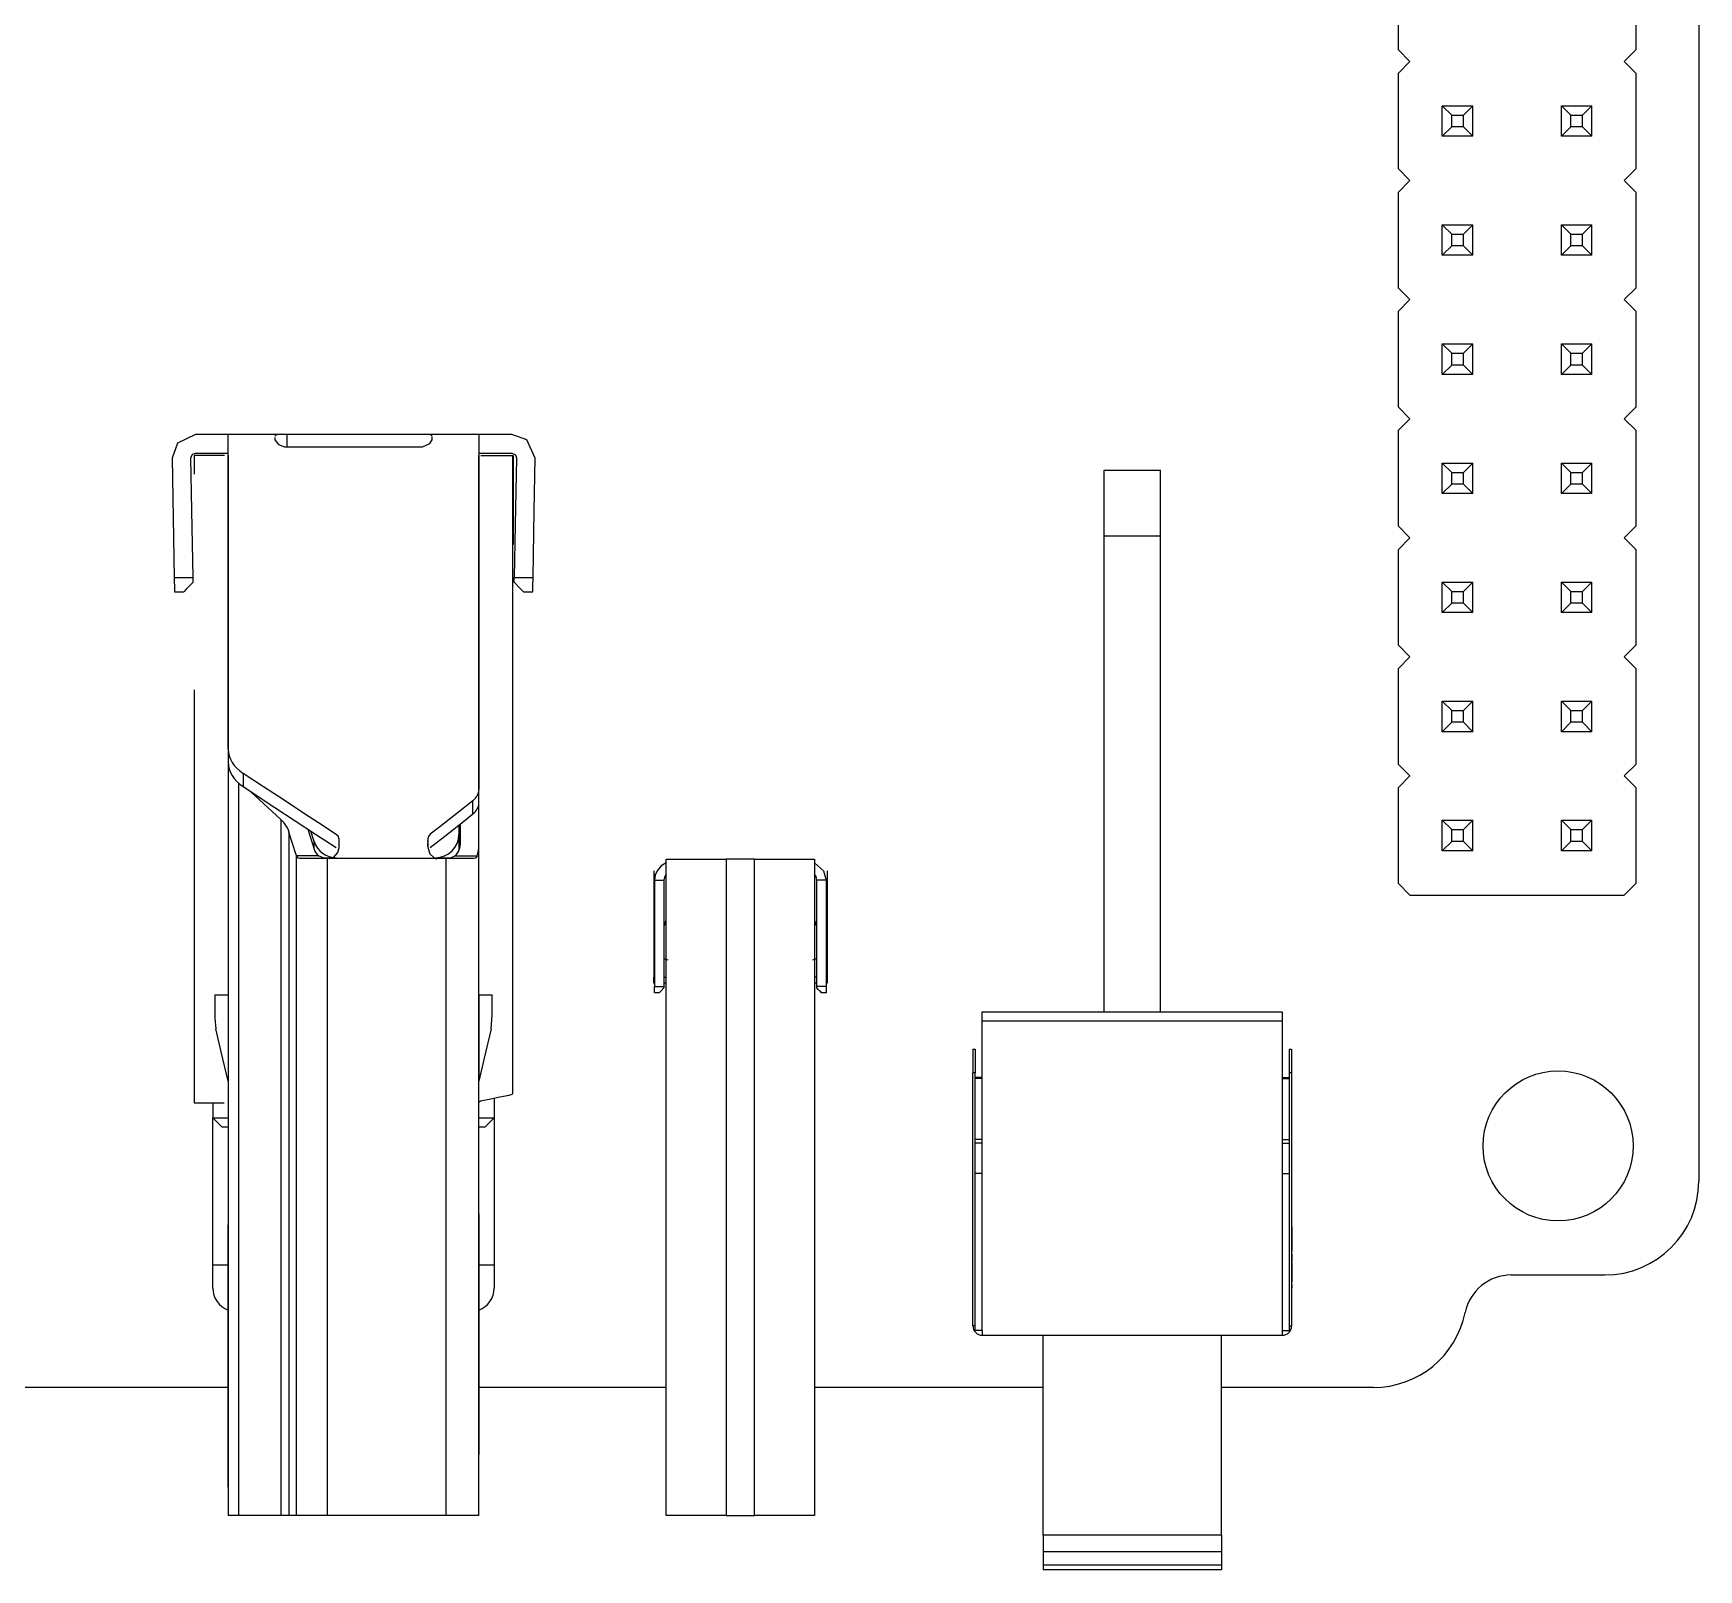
# Model space of a CAD drawing. Header units: millimetres. Extents: x 239 to 841, y 198 to 536.
# Drawn here: x 609.92 to 645.45, y 344.12 to 376.89 of the extents above; entities that cross this region are included whole.
import ezdxf

# ---------------------------------------------------------------- set-up
doc = ezdxf.new("R2010")
doc.units = ezdxf.units.MM

msp = doc.modelspace()

# ---------------------------------------------------------------- linework, layer by layer
for p, q in [((645.446, 455.71), (645.446, 352.41)), ((639.031, 378.579), (639.031, 376.547)), ((644.111, 376.547), (644.111, 378.579)), ((639.031, 376.547), (639.285, 376.293)), ((639.285, 376.293), (639.031, 376.039)), ((643.857, 376.293), (644.111, 376.547)), ((644.111, 376.039), (643.857, 376.293)), ((639.031, 376.039), (639.031, 374.007)), ((644.111, 374.007), (644.111, 376.039)), ((639.976, 375.348), (640.626, 375.348)), ((639.976, 374.698), (639.976, 375.348)), ((640.176, 375.148), (639.976, 375.348)), ((640.426, 375.148), (640.626, 375.348)), ((640.626, 374.698), (640.626, 375.348)), ((642.516, 375.348), (643.166, 375.348)), ((642.516, 374.698), (642.516, 375.348)), ((642.716, 375.148), (642.516, 375.348)), ((642.966, 375.148), (643.166, 375.348)), ((643.166, 374.698), (643.166, 375.348)), ((640.176, 374.898), (639.976, 374.698)), ((640.176, 375.148), (640.426, 375.148)), ((640.176, 374.898), (640.176, 375.148)), ((640.426, 374.898), (640.176, 374.898)), ((640.426, 374.898), (640.426, 375.148)), ((640.426, 374.898), (640.626, 374.698)), ((642.716, 374.898), (642.516, 374.698)), ((642.716, 375.148), (642.966, 375.148)), ((642.716, 374.898), (642.716, 375.148)), ((642.966, 374.898), (642.716, 374.898)), ((642.966, 374.898), (642.966, 375.148)), ((642.966, 374.898), (643.166, 374.698)), ((640.626, 374.698), (639.976, 374.698)), ((643.166, 374.698), (642.516, 374.698)), ((639.031, 374.007), (639.285, 373.753)), ((643.857, 373.753), (644.111, 374.007)), ((639.285, 373.753), (639.031, 373.499)), ((639.031, 373.499), (639.031, 371.467)), ((644.111, 373.499), (643.857, 373.753)), ((644.111, 371.467), (644.111, 373.499)), ((639.976, 372.808), (640.626, 372.808)), ((639.976, 372.158), (639.976, 372.808)), ((640.176, 372.608), (639.976, 372.808)), ((640.426, 372.608), (640.626, 372.808)), ((640.626, 372.158), (640.626, 372.808)), ((642.516, 372.808), (643.166, 372.808)), ((642.516, 372.158), (642.516, 372.808)), ((642.716, 372.608), (642.516, 372.808)), ((642.966, 372.608), (643.166, 372.808)), ((643.166, 372.158), (643.166, 372.808)), ((640.176, 372.358), (639.976, 372.158)), ((640.176, 372.608), (640.426, 372.608)), ((640.176, 372.358), (640.176, 372.608)), ((640.426, 372.358), (640.176, 372.358)), ((640.426, 372.358), (640.426, 372.608)), ((640.426, 372.358), (640.626, 372.158)), ((642.716, 372.358), (642.516, 372.158)), ((642.716, 372.608), (642.966, 372.608)), ((642.716, 372.358), (642.716, 372.608)), ((642.966, 372.358), (642.716, 372.358)), ((642.966, 372.358), (642.966, 372.608)), ((642.966, 372.358), (643.166, 372.158)), ((640.626, 372.158), (639.976, 372.158)), ((643.166, 372.158), (642.516, 372.158)), ((639.031, 371.467), (639.285, 371.213)), ((643.857, 371.213), (644.111, 371.467)), ((639.285, 371.213), (639.031, 370.959)), ((639.031, 370.959), (639.031, 368.927)), ((644.111, 370.959), (643.857, 371.213)), ((644.111, 368.927), (644.111, 370.959)), ((639.976, 370.268), (640.626, 370.268)), ((639.976, 369.618), (639.976, 370.268)), ((640.176, 370.068), (639.976, 370.268)), ((640.426, 370.068), (640.626, 370.268)), ((640.626, 369.618), (640.626, 370.268)), ((642.516, 370.268), (643.166, 370.268)), ((642.516, 369.618), (642.516, 370.268)), ((642.716, 370.068), (642.516, 370.268)), ((642.966, 370.068), (643.166, 370.268)), ((643.166, 369.618), (643.166, 370.268)), ((640.176, 370.068), (640.426, 370.068)), ((640.176, 369.818), (640.176, 370.068)), ((640.426, 369.818), (640.426, 370.068)), ((642.716, 370.068), (642.966, 370.068)), ((642.716, 369.818), (642.716, 370.068)), ((642.966, 369.818), (642.966, 370.068)), ((640.176, 369.818), (639.976, 369.618)), ((640.626, 369.618), (639.976, 369.618)), ((640.426, 369.818), (640.176, 369.818)), ((640.426, 369.818), (640.626, 369.618)), ((642.716, 369.818), (642.516, 369.618)), ((643.166, 369.618), (642.516, 369.618)), ((642.966, 369.818), (642.716, 369.818)), ((642.966, 369.818), (643.166, 369.618)), ((639.031, 368.927), (639.285, 368.673)), ((643.857, 368.673), (644.111, 368.927)), ((639.285, 368.673), (639.031, 368.419)), ((644.111, 368.419), (643.857, 368.673)), ((615.072, 368.338), (614.072, 368.338)), ((615.968, 368.338), (614.072, 368.338)), ((618.207, 368.338), (618.068, 368.338)), ((619.422, 368.338), (618.211, 368.338)), ((619.422, 368.338), (618.422, 368.338)), ((639.031, 368.419), (639.031, 366.387)), ((644.111, 366.387), (644.111, 368.419)), ((612.877, 367.829), (612.923, 365.284)), ((614.072, 367.888), (614.072, 361.467)), ((614.072, 367.888), (614.072, 361.468)), ((619.422, 367.888), (619.422, 367.888)), ((619.422, 359.583), (619.422, 367.888)), ((620.146, 354.281), (620.146, 367.888)), ((620.152, 367.888), (620.152, 365.992)), ((632.762, 366.174), (632.762, 367.574)), ((632.762, 367.574), (633.962, 367.574)), ((633.962, 366.174), (633.962, 367.574)), ((639.976, 367.078), (639.976, 367.728)), ((639.976, 367.728), (640.626, 367.728)), ((640.176, 367.528), (639.976, 367.728)), ((640.176, 367.278), (640.176, 367.528)), ((640.176, 367.528), (640.426, 367.528)), ((640.426, 367.528), (640.626, 367.728)), ((640.426, 367.278), (640.426, 367.528)), ((640.626, 367.078), (640.626, 367.728)), ((642.516, 367.728), (643.166, 367.728)), ((642.516, 367.078), (642.516, 367.728)), ((642.716, 367.528), (642.516, 367.728)), ((642.716, 367.528), (642.966, 367.528)), ((642.716, 367.278), (642.716, 367.528)), ((642.966, 367.528), (643.166, 367.728)), ((642.966, 367.278), (642.966, 367.528)), ((643.166, 367.078), (643.166, 367.728)), ((640.176, 367.278), (639.976, 367.078)), ((640.626, 367.078), (639.976, 367.078)), ((640.426, 367.278), (640.176, 367.278)), ((640.426, 367.278), (640.626, 367.078)), ((642.716, 367.278), (642.516, 367.078)), ((643.166, 367.078), (642.516, 367.078)), ((642.966, 367.278), (642.716, 367.278)), ((642.966, 367.278), (643.166, 367.078)), ((639.031, 366.387), (639.285, 366.133)), ((643.857, 366.133), (644.111, 366.387)), ((620.152, 365.992), (620.146, 365.992)), ((632.762, 366.174), (633.962, 366.174)), ((632.762, 356.024), (632.762, 366.174)), ((633.962, 356.024), (633.962, 366.174)), ((639.285, 366.133), (639.031, 365.879)), ((644.111, 365.879), (643.857, 366.133)), ((639.031, 365.879), (639.031, 363.847)), ((644.111, 363.847), (644.111, 365.879)), ((639.976, 365.188), (640.626, 365.188)), ((639.976, 364.538), (639.976, 365.188)), ((640.176, 364.988), (639.976, 365.188)), ((640.176, 364.988), (640.426, 364.988)), ((640.176, 364.738), (640.176, 364.988)), ((640.426, 364.988), (640.626, 365.188)), ((640.426, 364.738), (640.426, 364.988)), ((640.626, 364.538), (640.626, 365.188)), ((642.516, 365.188), (643.166, 365.188)), ((642.516, 364.538), (642.516, 365.188)), ((642.716, 364.988), (642.516, 365.188)), ((642.716, 364.988), (642.966, 364.988)), ((642.716, 364.738), (642.716, 364.988)), ((642.966, 364.988), (643.166, 365.188)), ((642.966, 364.738), (642.966, 364.988)), ((643.166, 364.538), (643.166, 365.188)), ((640.176, 364.738), (639.976, 364.538)), ((640.626, 364.538), (639.976, 364.538)), ((640.426, 364.738), (640.176, 364.738)), ((640.426, 364.738), (640.626, 364.538)), ((642.716, 364.738), (642.516, 364.538)), ((643.166, 364.538), (642.516, 364.538)), ((642.966, 364.738), (642.716, 364.738)), ((642.966, 364.738), (643.166, 364.538)), ((639.031, 363.847), (639.285, 363.593)), ((643.857, 363.593), (644.111, 363.847)), ((639.285, 363.593), (639.031, 363.339)), ((644.111, 363.339), (643.857, 363.593)), ((639.031, 363.339), (639.031, 361.307)), ((644.111, 361.307), (644.111, 363.339)), ((639.976, 362.648), (640.626, 362.648)), ((639.976, 361.998), (639.976, 362.648)), ((640.176, 362.448), (639.976, 362.648)), ((640.176, 362.448), (640.426, 362.448)), ((640.176, 362.198), (640.176, 362.448)), ((640.426, 362.448), (640.626, 362.648)), ((640.426, 362.198), (640.426, 362.448)), ((640.626, 361.998), (640.626, 362.648)), ((642.516, 361.998), (642.516, 362.648)), ((642.516, 362.648), (643.166, 362.648)), ((642.716, 362.448), (642.516, 362.648)), ((642.716, 362.198), (642.716, 362.448)), ((642.716, 362.448), (642.966, 362.448)), ((642.966, 362.448), (643.166, 362.648)), ((642.966, 362.198), (642.966, 362.448)), ((643.166, 361.998), (643.166, 362.648)), ((640.176, 362.198), (639.976, 361.998)), ((640.426, 362.198), (640.176, 362.198)), ((640.426, 362.198), (640.626, 361.998)), ((642.716, 362.198), (642.516, 361.998)), ((642.966, 362.198), (642.716, 362.198)), ((642.966, 362.198), (643.166, 361.998)), ((640.626, 361.998), (639.976, 361.998)), ((643.166, 361.998), (642.516, 361.998)), ((614.072, 361.626), (614.072, 361.344)), ((614.072, 361.343), (614.072, 345.281)), ((614.392, 361.108), (614.392, 360.825)), ((639.031, 361.307), (639.285, 361.053)), ((639.285, 361.053), (639.031, 360.799)), ((643.857, 361.053), (644.111, 361.307)), ((644.111, 360.799), (643.857, 361.053)), ((614.299, 345.281), (614.299, 360.895)), ((615.204, 360.12), (614.548, 360.723)), ((619.422, 360.479), (619.422, 360.762)), ((639.031, 360.799), (639.031, 358.767)), ((644.111, 358.767), (644.111, 360.799)), ((619.294, 360.243), (619.294, 360.525)), ((615.204, 345.281), (615.204, 360.12)), ((615.771, 359.921), (615.906, 359.493)), ((618.997, 360.008), (618.997, 359.809)), ((619.022, 360.028), (619.022, 359.58)), ((619.022, 360.028), (619.022, 359.583)), ((639.976, 359.458), (639.976, 360.108)), ((639.976, 360.108), (640.626, 360.108)), ((640.176, 359.908), (639.976, 360.108)), ((640.426, 359.908), (640.626, 360.108)), ((640.626, 359.458), (640.626, 360.108)), ((642.516, 359.458), (642.516, 360.108)), ((642.516, 360.108), (643.166, 360.108)), ((642.716, 359.908), (642.516, 360.108)), ((642.966, 359.908), (643.166, 360.108)), ((643.166, 359.458), (643.166, 360.108)), ((615.371, 359.858), (615.371, 345.281)), ((615.524, 359.372), (615.371, 359.858)), ((615.906, 359.658), (615.837, 359.877)), ((615.906, 359.492), (615.906, 359.658)), ((618.335, 359.654), (618.335, 359.679)), ((618.335, 359.559), (618.335, 359.612)), ((618.997, 359.809), (618.997, 359.464)), ((619.422, 345.281), (619.422, 359.583)), ((640.176, 359.658), (639.976, 359.458)), ((640.176, 359.908), (640.426, 359.908)), ((640.176, 359.658), (640.176, 359.908)), ((640.426, 359.658), (640.176, 359.658)), ((640.426, 359.658), (640.426, 359.908)), ((640.426, 359.658), (640.626, 359.458)), ((642.716, 359.658), (642.516, 359.458)), ((642.716, 359.658), (642.716, 359.908)), ((642.716, 359.908), (642.966, 359.908)), ((642.966, 359.658), (642.716, 359.658)), ((642.966, 359.658), (642.966, 359.908)), ((642.966, 359.658), (643.166, 359.458)), ((615.524, 359.372), (615.524, 345.281)), ((616.004, 359.349), (615.532, 359.349)), ((616.192, 345.281), (616.192, 359.291)), ((618.722, 345.281), (618.722, 359.291)), ((623.421, 345.281), (623.421, 359.281)), ((625.301, 359.281), (624.701, 359.281)), ((624.701, 359.281), (624.701, 345.281)), ((625.301, 345.281), (625.301, 359.281)), ((626.581, 359.281), (626.581, 345.281)), ((640.626, 359.458), (639.976, 359.458)), ((643.166, 359.458), (642.516, 359.458)), ((623.151, 359.031), (623.151, 356.761)), ((626.851, 359.031), (626.851, 356.761)), ((623.171, 358.831), (623.171, 356.561)), ((623.171, 358.831), (623.371, 358.831)), ((623.371, 358.831), (623.371, 356.561)), ((626.631, 356.561), (626.631, 358.831)), ((626.831, 358.831), (626.631, 358.831)), ((626.831, 358.831), (626.831, 356.561)), ((639.031, 358.767), (639.285, 358.513)), ((639.285, 358.513), (643.857, 358.513)), ((643.857, 358.513), (644.111, 358.767)), ((623.151, 356.761), (623.171, 356.761)), ((623.371, 356.761), (623.421, 356.761)), ((626.631, 356.761), (626.581, 356.761)), ((626.851, 356.761), (626.831, 356.761)), ((623.171, 356.631), (623.151, 356.631)), ((623.171, 356.561), (623.371, 356.561)), ((623.271, 356.431), (623.171, 356.431)), ((623.421, 356.631), (623.371, 356.631)), ((626.631, 356.631), (626.581, 356.631)), ((626.831, 356.561), (626.631, 356.561)), ((626.831, 356.431), (626.731, 356.431)), ((626.851, 356.631), (626.831, 356.631)), ((630.162, 355.824), (630.162, 356.024)), ((630.162, 356.024), (636.562, 356.024)), ((636.562, 356.024), (636.562, 355.824)), ((613.348, 355.784), (613.348, 354.081)), ((613.348, 355.784), (613.348, 354.081)), ((613.348, 355.784), (613.348, 355.784)), ((630.162, 349.224), (630.162, 355.824)), ((636.562, 355.824), (630.162, 355.824)), ((636.562, 355.824), (636.562, 349.224)), ((629.962, 355.224), (630.012, 355.224)), ((629.962, 355.224), (629.962, 354.724)), ((630.012, 355.224), (630.012, 354.724)), ((636.712, 355.224), (636.712, 354.724)), ((636.712, 355.224), (636.762, 355.224)), ((636.762, 355.224), (636.762, 354.724)), ((630.012, 354.724), (629.962, 354.724)), ((629.962, 349.324), (629.962, 354.724)), ((630.012, 349.324), (630.012, 354.724)), ((630.162, 354.624), (630.012, 354.624)), ((630.162, 354.598), (630.012, 354.598)), ((636.562, 354.624), (636.712, 354.624)), ((636.562, 354.598), (636.712, 354.598)), ((636.712, 354.724), (636.712, 349.324)), ((636.762, 354.724), (636.712, 354.724)), ((636.762, 354.724), (636.762, 349.324)), ((619.747, 354.183), (619.747, 353.761)), ((619.422, 346.743), (619.422, 353.531)), ((619.422, 353.531), (619.422, 353.531)), ((619.747, 353.761), (619.747, 350.629)), ((630.162, 353.298), (630.012, 353.298)), ((630.162, 353.224), (630.012, 353.224)), ((636.562, 353.298), (636.712, 353.298)), ((636.562, 353.224), (636.712, 353.224)), ((630.162, 352.574), (630.012, 352.574)), ((636.562, 352.574), (636.712, 352.574)), ((614.072, 351.481), (614.072, 351.481)), ((636.763, 351.484), (636.762, 351.484)), ((636.763, 351.446), (636.762, 351.446)), ((636.763, 351.353), (636.762, 351.353)), ((636.763, 351.318), (636.762, 351.318)), ((636.763, 351.353), (636.763, 351.33)), ((636.763, 351.318), (636.763, 350.91)), ((636.763, 350.91), (636.762, 350.91)), ((636.763, 350.91), (636.762, 350.91)), ((636.763, 350.907), (636.762, 350.907)), ((636.763, 350.906), (636.762, 350.906)), ((636.763, 350.906), (636.762, 350.906)), ((636.763, 350.904), (636.762, 350.904)), ((636.763, 350.898), (636.762, 350.898)), ((636.763, 350.896), (636.762, 350.896)), ((636.763, 350.91), (636.763, 350.91)), ((613.747, 350.129), (613.747, 350.629)), ((613.747, 350.629), (614.072, 350.629)), ((619.422, 350.629), (619.747, 350.629)), ((619.747, 350.629), (619.747, 350.129)), ((636.763, 350.669), (636.762, 350.669)), ((636.763, 350.669), (636.763, 350.261)), ((641.446, 350.41), (643.446, 350.41)), ((636.763, 350.261), (636.762, 350.261)), ((636.763, 350.261), (636.762, 350.261)), ((636.763, 350.258), (636.762, 350.258)), ((636.763, 350.257), (636.762, 350.257)), ((636.763, 350.257), (636.762, 350.257)), ((636.763, 350.255), (636.762, 350.255)), ((636.763, 350.247), (636.762, 350.247)), ((636.763, 350.133), (636.762, 350.133)), ((636.763, 350.261), (636.763, 350.261)), ((630.012, 349.324), (629.962, 349.324)), ((630.012, 349.224), (630.012, 349.324)), ((636.712, 349.324), (636.712, 349.224)), ((636.712, 349.324), (636.762, 349.324)), ((630.162, 349.224), (630.012, 349.224)), ((630.162, 349.224), (630.162, 349.124)), ((630.162, 349.124), (636.562, 349.124)), ((631.462, 344.863), (631.462, 349.124)), ((635.262, 344.863), (635.262, 349.124)), ((636.562, 349.224), (636.712, 349.224)), ((636.562, 349.224), (636.562, 349.124)), ((614.071, 348.01), (608.762, 348.01)), ((623.419, 348.01), (619.421, 348.01)), ((631.461, 348.01), (626.581, 348.01)), ((638.506, 348.01), (635.26, 348.01)), ((619.422, 345.281), (619.422, 346.741)), ((614.072, 345.881), (614.072, 345.881)), ((614.072, 345.881), (614.072, 345.881)), ((614.299, 345.281), (614.072, 345.281)), ((615.204, 345.281), (614.299, 345.281)), ((615.371, 345.281), (615.204, 345.281)), ((615.524, 345.281), (615.371, 345.281)), ((616.192, 345.281), (615.524, 345.281)), ((618.722, 345.281), (616.192, 345.281)), ((619.422, 345.281), (618.722, 345.281)), ((619.422, 345.281), (619.422, 345.281)), ((624.701, 345.281), (625.301, 345.281)), ((631.462, 344.863), (631.462, 344.506)), ((635.262, 344.863), (631.462, 344.863)), ((635.262, 344.863), (635.262, 344.506)), ((631.462, 344.506), (631.462, 344.22)), ((635.262, 344.506), (631.462, 344.506)), ((635.262, 344.506), (635.262, 344.22)), ((631.462, 344.22), (631.462, 344.124)), ((635.262, 344.22), (631.462, 344.22)), ((635.262, 344.124), (631.462, 344.124)), ((635.262, 344.22), (635.262, 344.124))]:
    msp.add_line(p, q)
for points in [[(613.377, 368.338), (612.989, 368.153), (612.877, 367.829)], [(613.572, 368.338), (613.463, 368.338), (613.377, 368.338)], [(614.072, 368.338), (614.072, 368.338), (614.072, 368.338), (614.07, 368.338), (614.034, 368.338), (613.572, 368.338)], [(614.072, 361.626), (614.072, 364.341), (614.072, 366.098), (614.072, 367.854), (614.072, 368.157), (614.072, 368.272), (614.072, 368.338)], [(615.272, 368.338), (615.131, 368.334), (615.088, 368.323), (615.072, 368.304)], [(615.072, 368.304), (615.072, 368.303), (615.072, 368.302)], [(615.072, 368.275), (615.072, 368.249), (615.072, 368.226)], [(615.072, 368.226), (615.072, 368.224), (615.072, 368.223)], [(615.072, 368.223), (615.144, 368.124), (615.272, 368.074)], [(615.322, 368.338), (615.294, 368.338), (615.272, 368.338)], [(615.322, 368.338), (615.322, 368.07)], [(618.197, 368.338), (617.219, 368.338), (616.587, 368.338), (615.954, 368.338), (615.322, 368.338)], [(618.222, 368.338), (618.208, 368.338), (618.197, 368.338)], [(618.422, 368.304), (618.405, 368.323), (618.363, 368.334), (618.222, 368.338)], [(618.222, 368.074), (618.376, 368.144), (618.422, 368.223)], [(618.422, 368.302), (618.422, 368.304), (618.422, 368.304)], [(618.422, 368.226), (618.422, 368.261), (618.422, 368.284)], [(618.422, 368.223), (618.422, 368.225), (618.422, 368.226)], [(619.922, 368.338), (619.46, 368.338), (619.424, 368.338), (619.422, 368.338), (619.422, 368.338), (619.422, 368.338)], [(619.422, 368.338), (619.422, 368.337), (619.422, 368.272), (619.422, 368.114), (619.422, 367.563), (619.422, 366.928), (619.422, 364.872), (619.422, 362.817), (619.422, 360.762)], [(620.123, 368.338), (620.01, 368.338), (619.922, 368.338)], [(620.623, 367.829), (620.445, 368.221), (620.123, 368.338)], [(613.277, 367.836), (613.313, 367.915), (613.377, 367.938)], [(613.323, 365.284), (613.297, 366.713), (613.277, 367.836)], [(613.997, 367.888), (613.348, 367.888), (613.348, 367.888), (613.348, 367.888), (613.348, 367.888), (613.348, 367.888), (613.348, 367.888), (613.348, 367.888), (613.348, 367.888), (613.348, 367.888), (613.348, 367.888), (613.348, 367.888), (613.348, 367.888), (613.348, 367.888), (613.348, 367.888), (613.348, 367.888), (613.348, 367.888), (613.348, 367.888), (613.348, 367.888), (613.348, 367.888), (613.348, 367.888), (613.348, 367.888), (613.348, 367.888), (613.348, 367.888), (613.348, 367.888), (613.348, 367.888), (613.348, 367.888), (613.348, 367.888), (613.348, 367.888), (613.348, 367.888), (613.348, 367.888), (613.348, 367.888), (613.348, 367.888), (613.348, 367.888), (613.348, 367.888)], [(613.348, 367.888), (613.348, 367.88), (613.348, 367.858), (613.348, 367.488)], [(613.377, 367.938), (613.486, 367.938), (613.572, 367.938)], [(613.572, 367.938), (614.034, 367.938), (614.07, 367.938), (614.072, 367.938), (614.072, 367.938), (614.072, 367.938)], [(615.272, 368.074), (615.3, 368.071), (615.322, 368.07)], [(615.322, 368.07), (615.377, 368.07), (615.42, 368.07)], [(615.42, 368.07), (616.356, 368.07), (616.961, 368.07), (617.567, 368.07), (618.172, 368.07)], [(618.172, 368.07), (618.2, 368.071), (618.222, 368.074)], [(619.422, 367.938), (619.422, 367.938), (619.422, 367.938), (619.424, 367.938), (619.46, 367.938), (619.922, 367.938)], [(619.465, 367.888), (619.616, 367.888), (619.817, 367.888), (619.923, 367.888), (620.028, 367.888), (620.146, 367.888)], [(619.922, 367.938), (620.035, 367.938), (620.123, 367.938)], [(620.123, 367.938), (620.201, 367.901), (620.223, 367.836)], [(620.223, 367.836), (620.197, 366.407), (620.177, 365.284)], [(620.577, 365.284), (620.603, 366.709), (620.623, 367.829)], [(612.923, 365.284), (612.928, 365.007), (612.928, 364.99), (612.928, 364.984)], [(612.923, 365.284), (613.147, 365.284), (613.323, 365.284)], [(613.325, 365.184), (613.324, 365.239), (613.323, 365.284)], [(620.176, 365.184), (620.177, 365.239), (620.177, 365.284)], [(620.177, 365.284), (620.401, 365.284), (620.577, 365.284)], [(620.572, 364.984), (620.574, 365.092), (620.577, 365.284)], [(612.928, 364.984), (613.04, 364.984), (613.128, 364.984)], [(613.325, 365.184), (613.179, 365.036), (613.128, 364.984)], [(620.372, 364.984), (620.295, 365.062), (620.176, 365.184)], [(620.372, 364.984), (620.484, 364.984), (620.572, 364.984)], [(613.348, 362.888), (613.348, 360.435), (613.348, 358.847), (613.348, 357.259), (613.348, 356.862), (613.348, 356.465), (613.348, 356.068), (613.348, 355.784)], [(616.376, 359.807), (615.998, 360.054), (615.701, 360.249), (615.265, 360.535), (614.829, 360.821), (614.392, 361.108)], [(614.392, 360.825), (615.067, 360.383), (615.503, 360.096), (615.939, 359.81), (616.376, 359.524)], [(619.294, 360.525), (618.985, 360.282), (618.786, 360.124), (618.586, 359.967), (618.386, 359.809)], [(619.422, 356.384), (619.422, 360.437)], [(618.386, 359.527), (618.695, 359.77), (618.895, 359.928), (619.094, 360.085), (619.294, 360.243)], [(616.44, 359.703), (616.419, 359.766), (616.376, 359.807)], [(616.44, 359.666), (616.44, 359.687), (616.44, 359.703)], [(616.44, 359.526), (616.44, 359.608), (616.44, 359.666)], [(618.386, 359.809), (618.345, 359.76), (618.335, 359.715)], [(618.335, 359.715), (618.335, 359.687), (618.335, 359.666)], [(618.335, 359.666), (618.335, 359.592), (618.335, 359.526)], [(615.532, 359.349), (615.528, 359.362), (615.524, 359.372)], [(615.601, 359.291), (615.556, 359.308), (615.532, 359.349)], [(616.192, 359.291), (615.818, 359.291), (615.601, 359.291)], [(616.004, 359.349), (616.101, 359.312), (616.192, 359.305)], [(616.192, 359.305), (616.3, 359.305)], [(616.24, 359.291), (616.213, 359.291), (616.192, 359.291)], [(616.24, 359.291), (616.285, 359.298), (616.318, 359.313)], [(618.535, 359.291), (616.24, 359.291)], [(616.318, 359.313), (616.413, 359.421), (616.44, 359.526)], [(618.335, 359.526), (618.377, 359.393), (618.458, 359.313)], [(618.458, 359.313), (618.5, 359.295), (618.535, 359.291)], [(618.497, 359.305), (618.722, 359.305)], [(618.722, 359.291), (618.617, 359.291), (618.535, 359.291)], [(618.722, 359.305), (618.836, 359.316), (618.91, 359.349)], [(619.313, 359.291), (619.021, 359.291), (618.722, 359.291)], [(618.91, 359.349), (619.382, 359.349)], [(619.382, 359.349), (619.35, 359.302), (619.313, 359.291)], [(623.421, 359.281), (623.421, 359.281), (623.421, 359.281), (623.421, 359.281), (623.421, 359.281), (623.421, 359.281), (623.421, 359.281), (623.427, 359.281), (623.518, 359.281), (624.701, 359.281)], [(625.301, 359.281), (626.483, 359.281), (626.575, 359.281), (626.58, 359.281), (626.581, 359.281), (626.581, 359.281), (626.581, 359.281), (626.581, 359.281), (626.581, 359.281), (626.581, 359.281)], [(623.42, 359.202), (623.308, 359.133), (623.224, 359.031), (623.184, 358.935), (623.171, 358.831)], [(623.419, 358.961), (623.38, 358.892), (623.371, 358.831)], [(626.581, 359.202), (626.777, 359.03), (626.831, 358.831)], [(626.631, 358.831), (626.615, 358.908), (626.583, 358.961)], [(623.411, 357.97), (623.371, 357.844)], [(626.631, 357.844), (626.59, 357.97)], [(623.371, 357.158), (623.456, 357.131)], [(626.545, 357.131), (626.631, 357.158)], [(623.151, 356.631), (623.151, 356.631), (623.151, 356.631), (623.151, 356.631), (623.151, 356.631), (623.151, 356.631), (623.151, 356.631), (623.151, 356.641), (623.151, 356.761)], [(626.851, 356.761), (626.851, 356.641), (626.851, 356.631), (626.851, 356.631), (626.851, 356.631), (626.851, 356.631), (626.851, 356.631), (626.851, 356.631), (626.851, 356.631)], [(613.79, 356.384), (614.072, 356.384)], [(613.79, 356.384), (613.79, 356.307), (613.79, 356.185)], [(619.422, 356.384), (619.704, 356.384)], [(619.422, 356.384), (619.422, 356.152), (619.422, 355.822), (619.422, 355.395), (619.422, 354.968), (619.422, 354.541)], [(619.704, 356.185), (619.704, 356.333), (619.704, 356.384)], [(620.146, 356.68), (620.148, 356.68), (620.152, 356.68)], [(623.171, 356.431), (623.171, 356.431), (623.171, 356.431), (623.171, 356.431), (623.171, 356.431), (623.171, 356.431), (623.171, 356.432), (623.171, 356.441), (623.171, 356.561)], [(623.271, 356.431), (623.311, 356.472), (623.371, 356.531)], [(623.371, 356.561), (623.371, 356.544), (623.371, 356.531)], [(626.631, 356.531), (626.631, 356.548), (626.631, 356.561)], [(626.731, 356.431), (626.714, 356.448), (626.69, 356.471), (626.662, 356.5), (626.631, 356.531)], [(626.831, 356.561), (626.831, 356.441), (626.831, 356.431), (626.831, 356.431), (626.831, 356.431), (626.831, 356.431), (626.831, 356.431), (626.831, 356.431)], [(613.79, 356.185), (613.79, 355.89), (613.813, 355.661)], [(619.681, 355.661), (619.704, 355.953), (619.704, 356.185)], [(614.072, 354.541), (613.927, 355.168), (613.813, 355.661)], [(619.681, 355.661), (619.536, 355.034), (619.422, 354.541)], [(619.422, 354.081), (619.422, 354.541)], [(619.528, 354.141), (619.711, 354.176), (619.83, 354.199), (619.948, 354.222), (620.066, 354.245)], [(620.066, 354.245), (620.13, 354.264), (620.146, 354.279)], [(613.348, 354.081), (613.348, 354.081), (613.348, 354.081), (613.348, 354.081), (613.348, 354.081), (613.348, 354.081), (613.348, 354.081), (613.348, 354.081), (613.348, 354.081), (613.348, 354.081), (613.348, 354.081), (613.348, 354.081), (613.348, 354.081), (613.348, 354.081), (613.348, 354.081), (613.348, 354.081), (613.348, 354.081), (613.348, 354.081), (613.348, 354.081), (613.348, 354.081), (613.348, 354.081), (613.348, 354.081), (613.348, 354.081), (613.99, 354.081)], [(613.747, 354.081), (613.747, 353.761)], [(619.422, 354.097), (619.456, 354.122), (619.528, 354.141)], [(619.422, 353.531), (619.422, 353.531), (619.422, 353.618), (619.422, 353.802), (619.422, 353.991), (619.422, 354.08), (619.422, 354.08), (619.422, 354.08), (619.422, 354.081), (619.422, 354.081)], [(613.747, 350.629), (613.747, 352.383), (613.747, 353.761)], [(613.947, 353.561), (613.835, 353.673), (613.791, 353.717), (613.747, 353.761)], [(613.747, 353.761), (613.747, 353.761), (613.747, 353.761), (613.752, 353.761), (613.756, 353.761), (613.765, 353.761), (614.072, 353.761)], [(614.072, 353.561), (613.949, 353.561), (613.947, 353.561), (613.947, 353.561), (613.947, 353.561), (613.947, 353.561), (613.947, 353.561), (613.947, 353.561), (613.947, 353.561), (613.947, 353.561), (613.947, 353.561), (613.947, 353.561), (613.947, 353.561), (613.947, 353.561), (613.947, 353.561), (613.947, 353.561), (613.947, 353.561), (613.947, 353.561), (613.947, 353.561)], [(619.422, 353.761), (619.689, 353.761), (619.745, 353.761), (619.746, 353.761), (619.746, 353.761), (619.746, 353.761), (619.747, 353.761), (619.747, 353.761)], [(619.547, 353.561), (619.547, 353.561), (619.547, 353.561), (619.547, 353.561), (619.547, 353.561), (619.547, 353.561), (619.547, 353.561), (619.547, 353.561), (619.543, 353.561), (619.48, 353.561), (619.479, 353.561), (619.476, 353.561), (619.422, 353.561)], [(619.747, 353.761), (619.635, 353.649), (619.547, 353.561)], [(614.072, 351.337), (614.072, 351.474), (614.072, 351.479), (614.072, 351.481), (614.072, 351.481)], [(614.072, 345.881), (614.072, 345.881), (614.072, 345.881), (614.072, 345.881), (614.072, 345.881), (614.072, 345.881), (614.072, 345.881), (614.072, 345.881), (614.072, 345.881), (614.072, 345.881), (614.072, 345.881), (614.072, 345.881), (614.072, 345.881), (614.072, 345.881), (614.072, 345.882), (614.072, 345.884), (614.072, 346.344), (614.072, 348.971), (614.072, 351.481)], [(619.422, 349.642), (619.422, 351.708), (619.422, 351.712), (619.422, 351.712), (619.422, 351.712), (619.422, 351.712), (619.422, 351.712), (619.422, 351.712), (619.422, 351.712), (619.422, 351.712), (619.422, 351.712), (619.422, 351.712), (619.422, 351.712), (619.422, 351.712), (619.422, 351.712), (619.422, 351.712), (619.422, 351.712), (619.422, 351.712), (619.422, 351.712), (619.422, 351.712), (619.422, 351.712), (619.422, 351.712), (619.422, 351.712), (619.422, 351.712), (619.422, 351.712), (619.422, 351.712), (619.422, 351.712), (619.422, 351.712), (619.422, 351.712), (619.422, 351.712), (619.422, 351.712), (619.422, 351.712), (619.422, 351.712), (619.422, 351.712), (619.422, 351.712), (619.422, 351.712), (619.422, 351.712), (619.422, 351.712), (619.422, 351.712), (619.422, 351.712), (619.422, 351.712), (619.422, 351.712), (619.422, 351.712), (619.422, 351.712), (619.422, 351.712), (619.422, 351.712), (619.422, 351.712), (619.422, 351.712), (619.422, 351.712), (619.422, 351.712), (619.422, 351.712), (619.422, 351.712), (619.422, 351.712), (619.422, 351.712), (619.422, 351.708), (619.422, 349.642)], [(619.422, 346.724), (619.422, 346.582), (619.422, 346.582), (619.422, 346.582), (619.422, 346.581), (619.422, 346.581), (619.422, 346.581), (619.422, 346.581), (619.422, 346.581), (619.422, 346.581), (619.422, 346.581), (619.422, 346.581), (619.422, 346.581), (619.422, 346.597), (619.422, 346.824), (619.422, 347.168), (619.422, 347.856), (619.422, 349.232), (619.422, 351.712), (619.422, 351.712), (619.422, 351.712), (619.422, 351.712), (619.422, 351.712), (619.422, 351.712), (619.422, 351.712), (619.422, 351.712), (619.422, 351.712), (619.422, 351.712), (619.422, 351.712), (619.422, 351.712), (619.422, 351.712), (619.422, 351.712), (619.422, 351.712), (619.422, 351.712), (619.422, 351.712), (619.422, 351.712), (619.422, 351.712)], [(619.422, 351.712), (619.422, 351.712), (619.422, 351.712), (619.422, 351.712), (619.422, 351.712), (619.422, 351.712), (619.422, 351.712), (619.422, 351.712), (619.422, 351.712), (619.422, 351.712), (619.422, 351.712), (619.422, 351.711), (619.422, 351.711), (619.422, 351.711), (619.422, 351.254), (619.422, 347.357), (619.422, 346.87), (619.422, 346.581), (619.422, 346.581), (619.422, 346.581), (619.422, 346.581), (619.422, 346.581), (619.422, 346.581), (619.422, 346.581), (619.422, 346.581), (619.422, 346.581), (619.422, 346.582), (619.422, 346.582), (619.422, 346.589), (619.422, 346.724)], [(636.763, 351.446), (636.763, 351.446), (636.763, 351.446), (636.763, 351.446), (636.763, 351.446), (636.763, 351.445), (636.763, 351.44), (636.763, 351.353)], [(636.763, 350.853), (636.763, 350.761), (636.763, 350.696)], [(636.763, 350.204), (636.763, 350.148), (636.763, 350.133)], [(619.422, 346.744), (619.422, 346.592), (619.422, 346.581), (619.422, 346.581), (619.422, 346.581), (619.422, 346.581), (619.422, 346.581), (619.422, 346.581), (619.422, 346.581), (619.422, 346.581), (619.422, 346.581), (619.422, 346.581), (619.422, 346.581), (619.422, 346.581), (619.422, 346.581), (619.422, 346.581), (619.422, 346.581), (619.422, 346.581), (619.422, 346.581), (619.422, 346.581), (619.422, 346.581), (619.422, 346.581), (619.422, 346.581), (619.422, 346.581), (619.422, 346.581), (619.422, 346.581), (619.422, 346.581), (619.422, 346.581), (619.422, 346.581), (619.422, 346.581), (619.422, 346.581), (619.422, 346.581), (619.422, 346.581), (619.422, 346.581), (619.422, 346.581), (619.422, 346.581), (619.422, 346.581), (619.422, 346.581), (619.422, 346.581), (619.422, 346.581), (619.422, 346.581), (619.422, 346.581), (619.422, 346.581), (619.422, 346.586), (619.422, 346.724)], [(619.422, 346.724), (619.422, 346.586), (619.422, 346.581), (619.422, 346.581), (619.422, 346.581), (619.422, 346.581), (619.422, 346.581), (619.422, 346.581), (619.422, 346.581), (619.422, 346.581), (619.422, 346.581), (619.422, 346.581), (619.422, 346.581), (619.422, 346.581), (619.422, 346.581), (619.422, 346.581), (619.422, 346.581), (619.422, 346.581), (619.422, 346.581), (619.422, 346.581), (619.422, 346.581), (619.422, 346.581), (619.422, 346.581), (619.422, 346.581), (619.422, 346.581), (619.422, 346.581), (619.422, 346.581), (619.422, 346.581), (619.422, 346.581), (619.422, 346.581), (619.422, 346.581), (619.422, 346.581), (619.422, 346.581), (619.422, 346.581), (619.422, 346.581), (619.422, 346.581), (619.422, 346.581), (619.422, 346.581), (619.422, 346.591), (619.422, 346.742)], [(624.701, 345.281), (623.518, 345.281), (623.427, 345.281), (623.421, 345.281), (623.421, 345.281), (623.421, 345.281), (623.421, 345.281), (623.421, 345.281), (623.421, 345.281), (623.421, 345.281)], [(626.581, 345.281), (626.581, 345.281), (626.581, 345.281), (626.581, 345.281), (626.581, 345.281), (626.581, 345.281), (626.58, 345.281), (626.575, 345.281), (626.483, 345.281), (625.301, 345.281)]]:
    msp.add_lwpolyline(points)
msp.add_circle((642.446, 353.162), 1.6)
for centre, radius, start, end in [((643.446, 352.41), 2, 270, 0), ((641.446, 349.41), 1, 90, 168.4615), ((614.247, 350.129), 0.5, 180, 249.5123), ((619.247, 350.129), 0.5, 290.4919, 0), ((630.162, 349.324), 0.2, 180, 270), ((636.562, 349.324), 0.2, 270, 0), ((638.506, 350.01), 2, 270, 348.4615)]:
    msp.add_arc(centre, radius, start, end)
for centre, major_axis, ratio, start_param, end_param in [((615.072, 361.626), (1, 0), 0.707516, 3.141593, 3.964853), ((615.072, 361.344), (-1, 0), 0.707516, 0, 0.82326), ((618.922, 360.762), (0.5, 0), 0.707516, 5.551843, 6.283185), ((618.922, 360.479), (-0.5, 0), 0.707516, 2.410251, 3.141593), ((614.799, 359.677), (0, 0.601), 0.998844, 5.018263, 5.541233), ((616.383, 359.809), (0, 0.501), 0.998844, 1.876671, 3.141593), ((618.497, 359.809), (0, 0.501), 0.998844, 3.141593, 4.712389), ((618.722, 359.583), (0, 0.3), 0.998844, 3.818375, 4.712384), ((618.722, 359.583), (0, 0.701), 0.998844, 4.371731, 4.712386), ((616.192, 359.583), (0, 0.3), 0.998844, 1.876671, 2.464872)]:
    msp.add_ellipse(centre, major_axis=major_axis, ratio=ratio, start_param=start_param, end_param=end_param)

doc.saveas('drawing.dxf')
